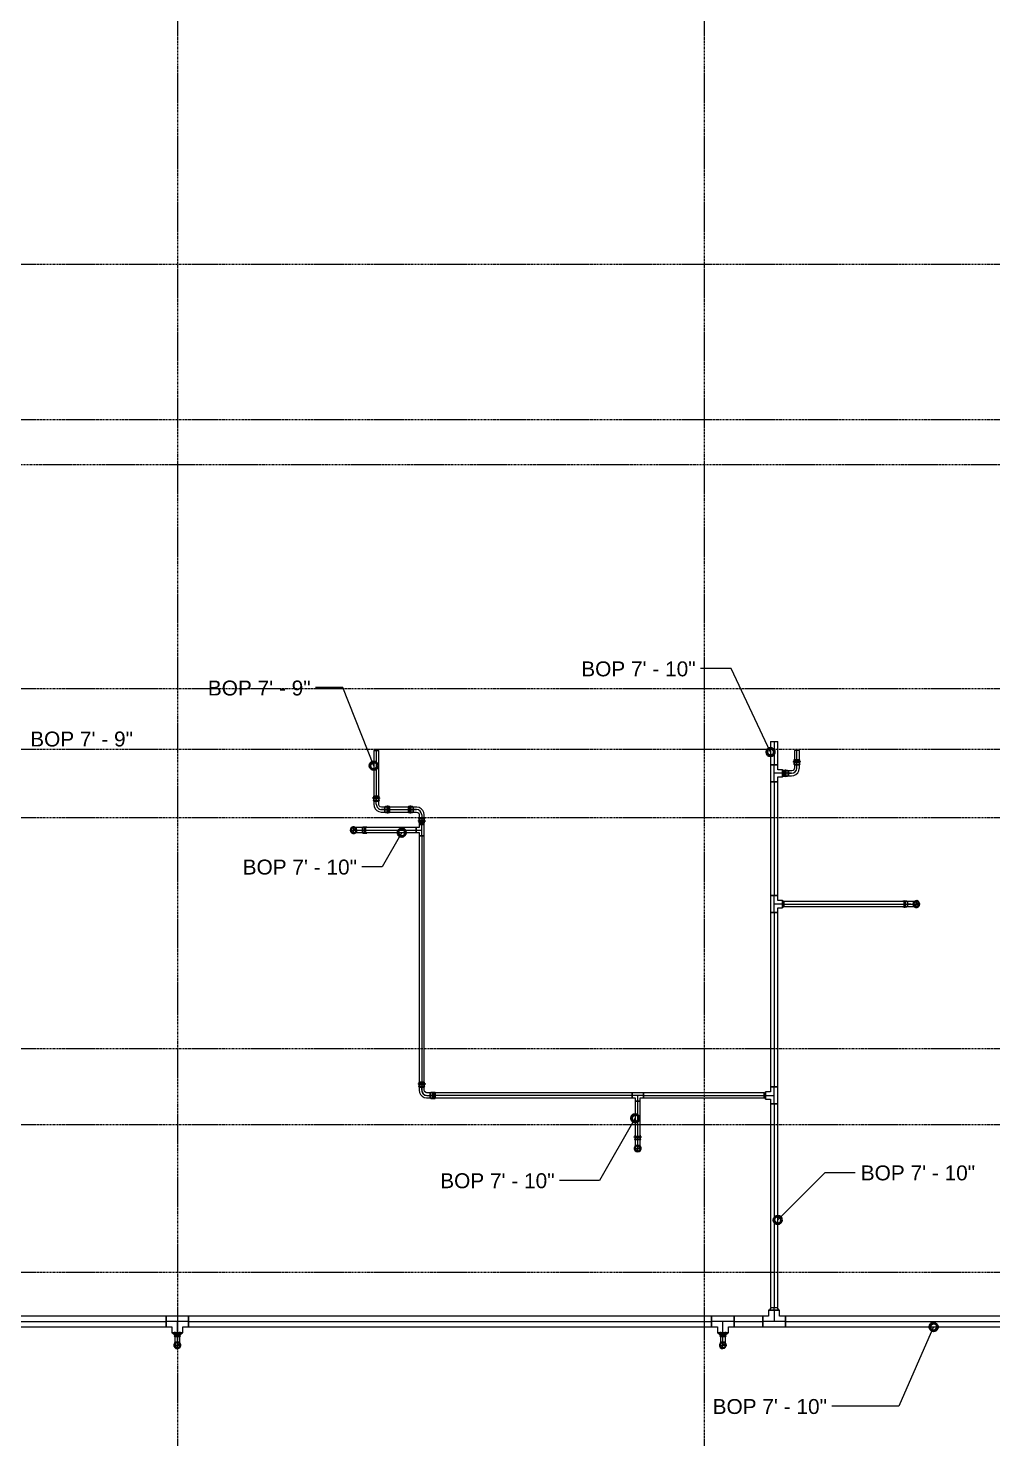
# Model space of a CAD drawing. Header units: inches. Extents: x -3648 to 241, y -496 to 1784.
# Drawn here: x -2619.4 to -2364.8, y 295 to 667.2 of the extents above; entities that cross this region are included whole.
import ezdxf

# ---------------------------------------------------------------- set-up
doc = ezdxf.new("R2010")
doc.units = ezdxf.units.IN
doc.header["$MEASUREMENT"] = 0
doc.linetypes.add('Grid Line', pattern=[0.875, 0.5, -0.125, 0.125, -0.125])
for name, color, linetype, lineweight in [('G-ANNO-DIMS', 251, 'Continuous', 9), ('P-PIPE', 1, 'Continuous', 9), ('P-PIPE-CNTR', 1, 'Continuous', 9), ('S-GRID', 8, 'Continuous', 9)]:
    doc.layers.add(name, color=color, linetype=linetype, lineweight=lineweight)
doc.styles.add('Arial', font='arial.ttf', dxfattribs={"height": 3.934132})

# ---------------------------------------------------------------- blocks, each defined once
blk = doc.blocks.new('Victaulic-VicPress316-Elbow 90-45deg Style P568_P571 - Standard-V1-THIRD LEVEL')
at = {"layer": 'P-PIPE'}
for p, q in [((-3.18, 0.77), (-3.52, 0.77)), ((-3.52, 0.77), (-3.52, -0.77)), ((-3.52, -0.77), (-3.52, 0.77)), ((-2.22, 0.66), (-3.52, 0.66)), ((-3.52, -0.66), (-3.52, 0.66)), ((-3.52, 0.66), (-3.52, -0.66)), ((-3.18, -0.77), (-3.18, 0.77)), ((-3.18, 0.77), (-3.18, -0.77)), ((-2.44, 0.77), (-2.89, 0.77)), ((-2.89, -0.77), (-2.89, 0.77)), ((-2.89, 0.77), (-2.89, -0.77)), ((-1.39, 0.66), (-2.33, 0.66)), ((-2.33, 0), (-2.33, 0.66)), ((-2.33, 0.66), (-2.33, 0)), ((-2.22, -0.66), (-2.22, 0.66)), ((-2.22, 0.66), (-2.22, -0.66)), ((-0.77, 3.52), (-0.77, 3.18)), ((0.77, 3.52), (-0.77, 3.52)), ((-0.77, 3.52), (0.77, 3.52)), ((-0.77, 3.18), (0.77, 3.18)), ((0.77, 3.18), (-0.77, 3.18)), ((-0.77, 2.89), (-0.77, 2.44)), ((-0.77, 2.89), (0.77, 2.89)), ((0.77, 2.89), (-0.77, 2.89)), ((-0.66, 3.52), (-0.66, 2.22)), ((-0.66, 3.52), (0.66, 3.52)), ((0.66, 3.52), (-0.66, 3.52)), ((-0.66, 2.33), (-0.66, 1.39)), ((0, 2.33), (-0.66, 2.33)), ((-0.66, 2.33), (0, 2.33)), ((-0.66, 2.22), (0.66, 2.22)), ((0.66, 2.22), (-0.66, 2.22)), ((0, 2.33), (0.66, 2.33)), ((0.66, 2.33), (0, 2.33)), ((0, 1.39), (0, 2.33)), ((0.66, 2.22), (0.66, 3.52)), ((0.66, 1.39), (0.66, 2.33)), ((0.77, 3.18), (0.77, 3.52)), ((0.77, 2.44), (0.77, 2.89)), ((-3.52, -0.66), (-2.22, -0.66)), ((-3.52, -0.77), (-3.18, -0.77)), ((-2.89, -0.77), (-2.44, -0.77)), ((-2.33, 0), (-2.33, -0.66)), ((-2.33, -0.66), (-2.33, 0)), ((-1.39, 0), (-2.33, 0)), ((-2.33, -0.66), (-1.39, -0.66))]:
    blk.add_line(p, q, dxfattribs=at)
at = {"layer": 'P-PIPE', "flags": 128}
for points in [[(-3.18, 0.77), (-3.11, 0.89), (-2.98, 0.9), (-2.89, 0.79), (-2.89, 0.77)], [(-3.18, 0.77), (-3.18, 0.67), (-3.18, 0.42), (-3.18, 0.07), (-3.18, -0.3), (-3.18, -0.6), (-3.18, -0.75), (-3.18, -0.77)], [(-3.18, -0.77), (-3.18, -0.67), (-3.18, -0.42), (-3.18, -0.07), (-3.18, 0.3), (-3.18, 0.6), (-3.18, 0.75), (-3.18, 0.77)], [(-2.89, -0.77), (-2.89, -0.67), (-2.89, -0.42), (-2.89, -0.07), (-2.89, 0.3), (-2.89, 0.6), (-2.89, 0.75), (-2.89, 0.77)], [(-2.89, 0.77), (-2.89, 0.67), (-2.89, 0.42), (-2.89, 0.07), (-2.89, -0.3), (-2.89, -0.6), (-2.89, -0.75), (-2.89, -0.77)], [(-2.44, 0.77), (-2.24, 0.68), (-2.22, 0.66)], [(-0.66, 1.39), (-0.75, 1.04), (-1, 0.77), (-1.35, 0.66), (-1.39, 0.66)], [(-1.39, -0.66), (-0.78, -0.56), (-0.23, -0.29), (0.22, 0.13), (0.53, 0.67), (0.65, 1.27), (0.66, 1.39)], [(-0.77, 2.89), (-0.89, 2.96), (-0.9, 3.1), (-0.79, 3.18), (-0.77, 3.18)], [(0.77, 3.18), (0.67, 3.18), (0.42, 3.18), (0.07, 3.18), (-0.3, 3.18), (-0.6, 3.18), (-0.75, 3.18), (-0.77, 3.18)], [(-0.77, 3.18), (-0.67, 3.18), (-0.42, 3.18), (-0.07, 3.18), (0.3, 3.18), (0.6, 3.18), (0.75, 3.18), (0.77, 3.18)], [(-0.77, 2.89), (-0.67, 2.89), (-0.42, 2.89), (-0.07, 2.89), (0.3, 2.89), (0.6, 2.89), (0.75, 2.89), (0.77, 2.89)], [(0.77, 2.89), (0.67, 2.89), (0.42, 2.89), (0.07, 2.89), (-0.3, 2.89), (-0.6, 2.89), (-0.75, 2.89), (-0.77, 2.89)], [(-0.66, 2.22), (-0.77, 2.41), (-0.77, 2.44)], [(0.77, 2.44), (0.68, 2.24), (0.66, 2.22)], [(0.77, 3.18), (0.89, 3.11), (0.9, 2.98), (0.79, 2.89), (0.77, 2.89)], [(-2.89, -0.77), (-2.96, -0.89), (-3.1, -0.9), (-3.18, -0.79), (-3.18, -0.77)], [(-2.22, -0.66), (-2.41, -0.77), (-2.44, -0.77)]]:
    blk.add_lwpolyline(points, dxfattribs=at)
at = {"layer": 'P-PIPE'}
blk.add_arc((-1.39, 1.39), 1.39, 270, 0, dxfattribs=at)
blk = doc.blocks.new('Victaulic-VicPress316-Elbow 90-45deg Style P568_P571 - Standard-523083-THIRD LEVEL')
at = {"layer": 'P-PIPE'}
for p, q in [((-3178.39, 1232.42), (-3178.39, 1231.96)), ((-3178.28, 1233.46), (-3178.28, 1232.52)), ((-3178.28, 1232.63), (-3178.28, 1231.33)), ((-3178.28, 1232.52), (-3177.63, 1232.52)), ((-3177.63, 1232.52), (-3178.28, 1232.52)), ((-3177.63, 1234.85), (-3177.63, 1234.85)), ((-3177.63, 1233.46), (-3177.63, 1234.85)), ((-3177.63, 1233.46), (-3177.63, 1232.52)), ((-3177.63, 1232.63), (-3177.63, 1232.63)), ((-3177.63, 1232.63), (-3177.63, 1232.63)), ((-3177.63, 1232.52), (-3176.97, 1232.52)), ((-3176.97, 1232.52), (-3177.63, 1232.52)), ((-3177.63, 1231.96), (-3177.63, 1231.96)), ((-3177.63, 1231.96), (-3177.63, 1231.96)), ((-3176.97, 1232.52), (-3176.97, 1233.46)), ((-3176.97, 1231.33), (-3176.97, 1232.63)), ((-3176.86, 1231.96), (-3176.86, 1232.42)), ((-3178.39, 1231.67), (-3178.39, 1231.33)), ((-3177.63, 1231.67), (-3177.63, 1231.67)), ((-3177.63, 1231.67), (-3177.63, 1231.67)), ((-3177.63, 1231.33), (-3177.63, 1231.33)), ((-3177.63, 1231.33), (-3177.63, 1231.33)), ((-3177.63, 1231.33), (-3177.63, 1231.33)), ((-3177.63, 1231.33), (-3177.63, 1231.33)), ((-3176.86, 1231.33), (-3176.86, 1231.67))]:
    blk.add_line(p, q, dxfattribs=at)
at = {"layer": 'P-PIPE', "flags": 128}
for points in [[(-3177.63, 1235.77), (-3178.02, 1235.67), (-3178.34, 1235.42), (-3178.52, 1235.05), (-3178.51, 1234.64), (-3178.32, 1234.27), (-3178, 1234.02), (-3177.63, 1233.94)], [(-3177.63, 1235.62), (-3177.99, 1235.53), (-3178.27, 1235.28), (-3178.39, 1234.92), (-3178.33, 1234.55), (-3178.1, 1234.25), (-3177.76, 1234.1), (-3177.63, 1234.09)], [(-3177.63, 1233.94), (-3177.23, 1234.04), (-3176.91, 1234.29), (-3176.73, 1234.66), (-3176.74, 1235.07), (-3176.93, 1235.44), (-3177.25, 1235.69), (-3177.63, 1235.77)], [(-3177.63, 1234.09), (-3177.26, 1234.18), (-3176.98, 1234.43), (-3176.86, 1234.79), (-3176.92, 1235.16), (-3177.15, 1235.46), (-3177.49, 1235.61), (-3177.63, 1235.62)], [(-3178.39, 1231.67), (-3178.51, 1231.74), (-3178.52, 1231.88), (-3178.41, 1231.96), (-3178.39, 1231.96)], [(-3178.39, 1232.42), (-3178.3, 1232.62), (-3178.28, 1232.63)], [(-3178.39, 1231.96), (-3178.3, 1231.96), (-3178.05, 1231.96), (-3177.69, 1231.96), (-3177.63, 1231.96)], [(-3177.63, 1231.96), (-3177.99, 1231.96), (-3178.27, 1231.96), (-3178.39, 1231.96), (-3178.39, 1231.96)], [(-3178.28, 1234.85), (-3178.28, 1234.76), (-3178.28, 1234.5), (-3178.28, 1234.09), (-3178.28, 1233.61), (-3178.28, 1233.46)], [(-3176.86, 1231.96), (-3176.95, 1231.96), (-3177.2, 1231.96), (-3177.56, 1231.96), (-3177.63, 1231.96)], [(-3177.63, 1231.96), (-3177.26, 1231.96), (-3176.98, 1231.96), (-3176.86, 1231.96), (-3176.86, 1231.96)], [(-3176.97, 1233.46), (-3176.97, 1233.96), (-3176.97, 1234.39), (-3176.97, 1234.7), (-3176.97, 1234.85), (-3176.97, 1234.85)], [(-3176.97, 1232.63), (-3176.86, 1232.44), (-3176.86, 1232.42)], [(-3176.86, 1231.96), (-3176.74, 1231.9), (-3176.73, 1231.76), (-3176.84, 1231.67), (-3176.86, 1231.67)], [(-3178.39, 1231.67), (-3178.3, 1231.67), (-3178.05, 1231.67), (-3177.69, 1231.67), (-3177.63, 1231.67)], [(-3177.63, 1231.67), (-3177.99, 1231.67), (-3178.27, 1231.67), (-3178.39, 1231.67), (-3178.39, 1231.67)], [(-3176.86, 1231.67), (-3176.95, 1231.67), (-3177.2, 1231.67), (-3177.56, 1231.67), (-3177.63, 1231.67)], [(-3177.63, 1231.67), (-3177.26, 1231.67), (-3176.98, 1231.67), (-3176.86, 1231.67), (-3176.86, 1231.67)]]:
    blk.add_lwpolyline(points, dxfattribs=at)
at = {"layer": 'P-PIPE'}
for radius, start, end in [(0.766, 90, 270), (0.766, 90, 270), (0.766, 90, 270), (0.767, 270, 90), (0.767, 270, 90), (0.767, 270, 90), (0.658, 90, 270), (0.657, 90, 270), (0.658, 90, 180), (0.658, 180, 270), (0.658, 270, 90), (0.658, 270, 90), (0.658, 0, 90), (0.658, 270, 0)]:
    blk.add_arc((-3177.63, 1234.85), radius, start, end, dxfattribs=at)
blk = doc.blocks.new('Victaulic-VicPress316-Elbow 90-45deg Style P568_P571 - Standard-V2-THIRD LEVEL')
at = {"layer": 'P-PIPE'}
for p, q in [((-3203.81, 730.05), (-3203.81, 729.6)), ((-3203.7, 731.1), (-3203.7, 730.16)), ((-3203.7, 730.27), (-3203.7, 728.97)), ((-3203.05, 730.16), (-3203.7, 730.16)), ((-3203.7, 730.16), (-3203.05, 730.16)), ((-3203.05, 732.49), (-3203.05, 732.49)), ((-3203.05, 732.49), (-3203.05, 731.1)), ((-3203.05, 731.1), (-3203.05, 730.16)), ((-3203.05, 730.27), (-3203.05, 730.27)), ((-3203.05, 730.27), (-3203.05, 730.27)), ((-3202.39, 730.16), (-3203.05, 730.16)), ((-3203.05, 730.16), (-3202.39, 730.16)), ((-3203.05, 729.6), (-3203.05, 729.6)), ((-3203.05, 729.6), (-3203.05, 729.6)), ((-3202.39, 730.16), (-3202.39, 731.1)), ((-3202.39, 728.97), (-3202.39, 730.27)), ((-3202.28, 729.6), (-3202.28, 730.05)), ((-3203.81, 729.31), (-3203.81, 728.97)), ((-3203.05, 729.31), (-3203.05, 729.31)), ((-3203.05, 729.31), (-3203.05, 729.31)), ((-3203.05, 728.97), (-3203.05, 728.97)), ((-3203.05, 728.97), (-3203.05, 728.97)), ((-3203.05, 728.97), (-3203.05, 728.97)), ((-3203.05, 728.97), (-3203.05, 728.97)), ((-3202.28, 728.97), (-3202.28, 729.31))]:
    blk.add_line(p, q, dxfattribs=at)
at = {"layer": 'P-PIPE', "flags": 128}
for points in [[(-3203.05, 733.4), (-3203.45, 733.31), (-3203.76, 733.05), (-3203.94, 732.68), (-3203.93, 732.27), (-3203.75, 731.91), (-3203.42, 731.66), (-3203.05, 731.58)], [(-3203.05, 733.26), (-3203.41, 733.16), (-3203.69, 732.91), (-3203.81, 732.56), (-3203.75, 732.19), (-3203.52, 731.89), (-3203.18, 731.74), (-3203.05, 731.72)], [(-3203.05, 731.58), (-3202.65, 731.67), (-3202.33, 731.93), (-3202.15, 732.3), (-3202.16, 732.71), (-3202.35, 733.07), (-3202.67, 733.32), (-3203.05, 733.4)], [(-3203.05, 731.72), (-3202.68, 731.82), (-3202.41, 732.07), (-3202.28, 732.42), (-3202.34, 732.79), (-3202.57, 733.09), (-3202.91, 733.24), (-3203.05, 733.26)], [(-3203.81, 729.31), (-3203.93, 729.38), (-3203.94, 729.51), (-3203.83, 729.6), (-3203.81, 729.6)], [(-3203.81, 730.05), (-3203.72, 730.25), (-3203.7, 730.27)], [(-3203.81, 729.6), (-3203.72, 729.6), (-3203.47, 729.6), (-3203.11, 729.6), (-3203.05, 729.6)], [(-3203.05, 729.6), (-3203.41, 729.6), (-3203.69, 729.6), (-3203.81, 729.6), (-3203.81, 729.6)], [(-3203.7, 732.49), (-3203.7, 732.4), (-3203.7, 732.13), (-3203.7, 731.73), (-3203.7, 731.24), (-3203.7, 731.1)], [(-3202.28, 729.6), (-3202.37, 729.6), (-3202.62, 729.6), (-3202.98, 729.6), (-3203.05, 729.6)], [(-3203.05, 729.6), (-3202.68, 729.6), (-3202.41, 729.6), (-3202.28, 729.6), (-3202.28, 729.6)], [(-3202.39, 731.1), (-3202.39, 731.6), (-3202.39, 732.03), (-3202.39, 732.34), (-3202.39, 732.48), (-3202.39, 732.49)], [(-3202.39, 730.27), (-3202.28, 730.08), (-3202.28, 730.05)], [(-3202.28, 729.6), (-3202.16, 729.53), (-3202.15, 729.39), (-3202.26, 729.31), (-3202.28, 729.31)], [(-3203.81, 729.31), (-3203.72, 729.31), (-3203.47, 729.31), (-3203.11, 729.31), (-3203.05, 729.31)], [(-3203.05, 729.31), (-3203.41, 729.31), (-3203.69, 729.31), (-3203.81, 729.31), (-3203.81, 729.31)], [(-3202.28, 729.31), (-3202.37, 729.31), (-3202.62, 729.31), (-3202.98, 729.31), (-3203.05, 729.31)], [(-3203.05, 729.31), (-3202.68, 729.31), (-3202.41, 729.31), (-3202.28, 729.31), (-3202.28, 729.31)]]:
    blk.add_lwpolyline(points, dxfattribs=at)
at = {"layer": 'P-PIPE'}
for radius, start, end in [(0.767, 90, 270), (0.767, 90, 270), (0.767, 90, 270), (0.766, 270, 90), (0.766, 270, 90), (0.766, 270, 90), (0.658, 90, 270), (0.658, 90, 270), (0.658, 90, 180), (0.658, 180, 270), (0.658, 270, 90), (0.657, 270, 90), (0.658, 0, 90), (0.658, 270, 0)]:
    blk.add_arc((-3203.05, 732.49), radius, start, end, dxfattribs=at)
blk = doc.blocks.new('Victaulic-VicPress316-Elbow 90-45deg Style P568_P571 - Standard-1244383-THIRD LEVEL')
at = {"layer": 'P-PIPE'}
for p, q in [((-2533.5, 455.64), (-2533.5, 455.64)), ((-2533.5, 455.64), (-2532.11, 455.64)), ((-2531.17, 456.29), (-2532.11, 456.29)), ((-2532.11, 455.64), (-2531.17, 455.64)), ((-2532.11, 454.98), (-2531.17, 454.98)), ((-2529.98, 456.29), (-2531.28, 456.29)), ((-2531.28, 455.64), (-2531.28, 455.64)), ((-2531.28, 455.64), (-2531.28, 455.64)), ((-2531.28, 454.98), (-2529.98, 454.98)), ((-2531.17, 455.64), (-2531.17, 456.29)), ((-2531.17, 456.29), (-2531.17, 455.64)), ((-2531.17, 454.98), (-2531.17, 455.64)), ((-2531.17, 455.64), (-2531.17, 454.98)), ((-2530.61, 456.4), (-2531.06, 456.4)), ((-2531.06, 454.87), (-2530.61, 454.87)), ((-2530.61, 455.64), (-2530.61, 455.64)), ((-2530.61, 455.64), (-2530.61, 455.64)), ((-2529.98, 456.4), (-2530.32, 456.4)), ((-2530.32, 455.64), (-2530.32, 455.64)), ((-2530.32, 455.64), (-2530.32, 455.64)), ((-2530.32, 454.87), (-2529.98, 454.87)), ((-2529.98, 455.64), (-2529.98, 455.64)), ((-2529.98, 455.64), (-2529.98, 455.64)), ((-2529.98, 455.64), (-2529.98, 455.64)), ((-2529.98, 455.64), (-2529.98, 455.64))]:
    blk.add_line(p, q, dxfattribs=at)
at = {"layer": 'P-PIPE', "flags": 128}
for points in [[(-2532.59, 455.64), (-2532.68, 456.03), (-2532.94, 456.35), (-2533.31, 456.53), (-2533.72, 456.52), (-2534.08, 456.33), (-2534.33, 456.01), (-2534.41, 455.64)], [(-2534.41, 455.64), (-2534.32, 455.24), (-2534.06, 454.92), (-2533.69, 454.74), (-2533.28, 454.75), (-2532.92, 454.94), (-2532.67, 455.26), (-2532.59, 455.64)], [(-2532.73, 455.64), (-2532.83, 456), (-2533.08, 456.28), (-2533.43, 456.4), (-2533.8, 456.34), (-2534.1, 456.11), (-2534.25, 455.77), (-2534.27, 455.64)], [(-2534.27, 455.64), (-2534.17, 455.27), (-2533.92, 454.99), (-2533.57, 454.87), (-2533.2, 454.93), (-2532.9, 455.16), (-2532.75, 455.5), (-2532.73, 455.64)], [(-2532.11, 456.29), (-2532.61, 456.29), (-2533.04, 456.29), (-2533.35, 456.29), (-2533.49, 456.29), (-2533.5, 456.29)], [(-2533.5, 454.98), (-2533.41, 454.98), (-2533.14, 454.98), (-2532.74, 454.98), (-2532.25, 454.98), (-2532.11, 454.98)], [(-2531.28, 456.29), (-2531.09, 456.4), (-2531.06, 456.4)], [(-2531.06, 454.87), (-2531.26, 454.96), (-2531.28, 454.98)], [(-2530.61, 456.4), (-2530.54, 456.52), (-2530.4, 456.53), (-2530.32, 456.42), (-2530.32, 456.4)], [(-2530.61, 456.4), (-2530.61, 456.31), (-2530.61, 456.06), (-2530.61, 455.7), (-2530.61, 455.64)], [(-2530.61, 455.64), (-2530.61, 456), (-2530.61, 456.28), (-2530.61, 456.4), (-2530.61, 456.4)], [(-2530.61, 454.87), (-2530.61, 454.96), (-2530.61, 455.21), (-2530.61, 455.57), (-2530.61, 455.64)], [(-2530.61, 455.64), (-2530.61, 455.27), (-2530.61, 454.99), (-2530.61, 454.87), (-2530.61, 454.87)], [(-2530.32, 454.87), (-2530.39, 454.75), (-2530.52, 454.74), (-2530.61, 454.85), (-2530.61, 454.87)], [(-2530.32, 456.4), (-2530.32, 456.31), (-2530.32, 456.06), (-2530.32, 455.7), (-2530.32, 455.64)], [(-2530.32, 455.64), (-2530.32, 456), (-2530.32, 456.28), (-2530.32, 456.4), (-2530.32, 456.4)], [(-2530.32, 454.87), (-2530.32, 454.96), (-2530.32, 455.21), (-2530.32, 455.57), (-2530.32, 455.64)], [(-2530.32, 455.64), (-2530.32, 455.27), (-2530.32, 454.99), (-2530.32, 454.87), (-2530.32, 454.87)]]:
    blk.add_lwpolyline(points, dxfattribs=at)
at = {"layer": 'P-PIPE'}
for radius, start, end in [(0.767, 0, 180), (0.767, 0, 180), (0.767, 0, 180), (0.767, 180, 0), (0.767, 180, 0), (0.767, 180, 0), (0.658, 0, 180), (0.658, 0, 180), (0.658, 90, 180), (0.658, 180, 0), (0.658, 180, 0), (0.658, 180, 270), (0.658, 0, 90), (0.658, 270, 0)]:
    blk.add_arc((-2533.5, 455.64), radius, start, end, dxfattribs=at)
blk = doc.blocks.new('Victaulic-VicPress316-Elbow 90-45deg Style P568_P571 - Standard-V5-THIRD LEVEL')
at = {"layer": 'P-PIPE'}
for p, q in [((-2528.27, 464.59), (-2528.27, 464.25)), ((-2528.27, 464.25), (-2528.26, 464.25)), ((-2528.26, 463.96), (-2528.27, 463.96)), ((-2528.27, 463.96), (-2528.27, 463.51)), ((-2526.74, 464.59), (-2528.26, 464.59)), ((-2528.26, 464.59), (-2526.74, 464.59)), ((-2528.26, 464.25), (-2526.74, 464.25)), ((-2526.74, 464.25), (-2528.26, 464.25)), ((-2528.26, 463.96), (-2526.74, 463.96)), ((-2526.74, 463.96), (-2528.26, 463.96)), ((-2528.16, 464.59), (-2528.16, 463.29)), ((-2528.16, 464.59), (-2526.84, 464.59)), ((-2526.84, 464.59), (-2528.16, 464.59)), ((-2528.16, 463.4), (-2528.16, 462.47)), ((-2527.45, 463.4), (-2528.16, 463.4)), ((-2528.16, 463.4), (-2527.55, 463.4)), ((-2528.16, 463.29), (-2526.84, 463.29)), ((-2526.84, 463.29), (-2528.16, 463.29)), ((-2527.55, 463.4), (-2526.84, 463.4)), ((-2527.5, 462.47), (-2527.5, 463.4)), ((-2526.84, 463.4), (-2527.45, 463.4)), ((-2526.84, 463.29), (-2526.84, 464.59)), ((-2526.84, 462.47), (-2526.84, 463.4)), ((-2526.73, 464.25), (-2526.74, 464.25)), ((-2526.74, 463.96), (-2526.73, 463.96)), ((-2526.73, 464.25), (-2526.73, 464.59)), ((-2526.73, 463.51), (-2526.73, 463.96)), ((-2525.18, 461.73), (-2526.11, 461.73)), ((-2523.99, 461.73), (-2525.29, 461.73)), ((-2524.62, 461.84), (-2525.07, 461.84)), ((-2523.99, 461.84), (-2524.33, 461.84)), ((-2526.11, 461.07), (-2525.18, 461.07)), ((-2526.11, 460.42), (-2525.18, 460.42)), ((-2525.29, 460.42), (-2523.99, 460.42)), ((-2525.07, 460.31), (-2524.62, 460.31)), ((-2524.33, 460.31), (-2523.99, 460.31))]:
    blk.add_line(p, q, dxfattribs=at)
at = {"layer": 'P-PIPE', "flags": 128}
for points in [[(-2528.27, 463.96), (-2528.39, 464.03), (-2528.4, 464.17), (-2528.29, 464.25), (-2528.27, 464.25)], [(-2526.74, 464.25), (-2526.86, 464.25), (-2527.13, 464.25), (-2527.5, 464.25), (-2527.86, 464.25), (-2528.14, 464.25), (-2528.26, 464.25), (-2528.27, 464.25)], [(-2528.27, 463.96), (-2528.17, 463.96), (-2527.92, 463.96), (-2527.57, 463.96), (-2527.2, 463.96), (-2526.9, 463.96), (-2526.75, 463.96), (-2526.74, 463.96)], [(-2528.16, 463.29), (-2528.27, 463.48), (-2528.27, 463.51)], [(-2528.26, 464.25), (-2528.14, 464.25), (-2527.87, 464.25), (-2527.5, 464.25), (-2527.14, 464.25), (-2526.86, 464.25), (-2526.74, 464.25), (-2526.73, 464.25)], [(-2526.73, 463.96), (-2526.83, 463.96), (-2527.08, 463.96), (-2527.43, 463.96), (-2527.8, 463.96), (-2528.1, 463.96), (-2528.25, 463.96), (-2528.26, 463.96)], [(-2528.16, 462.47), (-2528.06, 461.85), (-2527.79, 461.3), (-2527.37, 460.85), (-2526.83, 460.55), (-2526.23, 460.42), (-2526.11, 460.42)], [(-2526.73, 463.51), (-2526.82, 463.31), (-2526.84, 463.29)], [(-2526.11, 461.73), (-2526.46, 461.82), (-2526.73, 462.07), (-2526.84, 462.42), (-2526.84, 462.47)], [(-2526.73, 464.25), (-2526.61, 464.19), (-2526.6, 464.05), (-2526.71, 463.96), (-2526.73, 463.96)], [(-2525.07, 461.84), (-2525.25, 461.78), (-2525.29, 461.73)], [(-2524.47, 461.98), (-2524.59, 461.93), (-2524.63, 461.86), (-2524.65, 461.76), (-2524.67, 461.57), (-2524.68, 461.26), (-2524.68, 460.89), (-2524.67, 460.59), (-2524.65, 460.4), (-2524.64, 460.31), (-2524.62, 460.27), (-2524.6, 460.23), (-2524.47, 460.16)], [(-2524.47, 460.16), (-2524.36, 460.21), (-2524.32, 460.29), (-2524.3, 460.39), (-2524.28, 460.58), (-2524.27, 460.88), (-2524.27, 461.26), (-2524.28, 461.56), (-2524.3, 461.74), (-2524.31, 461.84), (-2524.32, 461.87), (-2524.35, 461.92), (-2524.47, 461.98)], [(-2525.07, 460.31), (-2525.25, 460.37), (-2525.29, 460.42)]]:
    blk.add_lwpolyline(points, dxfattribs=at)
at = {"layer": 'P-PIPE'}
for centre, major_axis, ratio, start_param, end_param in [((-2526.11, 462.47), (0, 1.39), 0.996546, 1.570796, 3.141593), ((-2525.29, 461.07), (0, 0.657), 0.083045, 0, 3.141593), ((-2525.29, 461.07), (0, 0.658), 0.083045, 3.141593, 6.283185), ((-2525.18, 461.07), (0, 0.658), 0.083045, 0, 1.570796), ((-2525.18, 461.07), (0, 0.658), 0.083045, 4.712389, 6.283185), ((-2524.62, 461.07), (0, 0.766), 0.083045, 0, 3.141593), ((-2524.62, 461.07), (0, 0.767), 0.083045, 3.141593, 6.283185), ((-2524.33, 461.07), (0, 0.766), 0.083045, 0, 3.141593), ((-2524.33, 461.07), (0, 0.767), 0.083045, 3.141593, 6.283185), ((-2523.99, 461.07), (0, 0.767), 0.083045, 0, 3.141593), ((-2523.99, 461.07), (0, 0.657), 0.083045, 0, 3.141593), ((-2523.99, 461.07), (0, 0.766), 0.083045, 3.141593, 6.283185), ((-2523.99, 461.07), (0, 0.658), 0.083045, 3.141593, 6.283185), ((-2525.18, 461.07), (0, 0.657), 0.083045, 1.570796, 3.141593), ((-2525.18, 461.07), (0, 0.657), 0.083045, 3.141593, 4.712389)]:
    blk.add_ellipse(centre, major_axis=major_axis, ratio=ratio, start_param=start_param, end_param=end_param, dxfattribs=at)
blk = doc.blocks.new('Victaulic-VicPress316-Elbow 90-45deg Style P568_P571 - Standard-V6-THIRD LEVEL')
at = {"layer": 'P-PIPE'}
for p, q in [((-2518.67, 461.84), (-2519.01, 461.84)), ((-2517.71, 461.73), (-2519.01, 461.73)), ((-2517.93, 461.84), (-2518.38, 461.84)), ((-2516.89, 461.73), (-2517.82, 461.73)), ((-2519.01, 460.42), (-2517.71, 460.42)), ((-2519.01, 460.31), (-2518.67, 460.31)), ((-2518.38, 460.31), (-2517.93, 460.31)), ((-2516.89, 461.07), (-2517.82, 461.07)), ((-2517.82, 460.42), (-2516.89, 460.42)), ((-2516.27, 458.63), (-2516.27, 458.18)), ((-2516.27, 458.18), (-2516.26, 458.18)), ((-2516.27, 457.89), (-2516.27, 457.55)), ((-2516.26, 457.89), (-2516.27, 457.89)), ((-2514.74, 458.18), (-2516.26, 458.18)), ((-2516.26, 458.18), (-2514.74, 458.18)), ((-2514.74, 457.89), (-2516.26, 457.89)), ((-2516.26, 457.89), (-2514.74, 457.89)), ((-2516.16, 459.68), (-2516.16, 458.74)), ((-2516.16, 458.85), (-2516.16, 457.55)), ((-2514.84, 458.85), (-2516.16, 458.85)), ((-2516.16, 458.85), (-2514.84, 458.85)), ((-2515.55, 458.74), (-2516.16, 458.74)), ((-2516.16, 458.74), (-2515.45, 458.74)), ((-2514.84, 458.74), (-2515.55, 458.74)), ((-2515.5, 459.68), (-2515.5, 458.74)), ((-2515.45, 458.74), (-2514.84, 458.74)), ((-2514.84, 458.74), (-2514.84, 459.68)), ((-2514.84, 457.55), (-2514.84, 458.85)), ((-2514.73, 458.18), (-2514.74, 458.18)), ((-2514.74, 457.89), (-2514.73, 457.89)), ((-2514.73, 458.18), (-2514.73, 458.63)), ((-2514.73, 457.55), (-2514.73, 457.89)), ((-2516.26, 457.55), (-2514.74, 457.55)), ((-2514.74, 457.55), (-2516.26, 457.55)), ((-2514.84, 457.55), (-2516.16, 457.55)), ((-2516.16, 457.55), (-2514.84, 457.55))]:
    blk.add_line(p, q, dxfattribs=at)
at = {"layer": 'P-PIPE', "flags": 128}
for points in [[(-2518.53, 461.98), (-2518.64, 461.93), (-2518.68, 461.86), (-2518.7, 461.76), (-2518.72, 461.57), (-2518.73, 461.26), (-2518.73, 460.89), (-2518.72, 460.59), (-2518.7, 460.4), (-2518.69, 460.31), (-2518.68, 460.27), (-2518.65, 460.23), (-2518.53, 460.16)], [(-2518.53, 460.16), (-2518.41, 460.21), (-2518.37, 460.29), (-2518.35, 460.39), (-2518.33, 460.58), (-2518.32, 460.88), (-2518.32, 461.26), (-2518.33, 461.56), (-2518.35, 461.74), (-2518.36, 461.84), (-2518.38, 461.87), (-2518.4, 461.92), (-2518.53, 461.98)], [(-2517.93, 461.84), (-2517.75, 461.78), (-2517.71, 461.73)], [(-2514.84, 459.68), (-2514.94, 460.29), (-2515.21, 460.85), (-2515.63, 461.29), (-2516.17, 461.6), (-2516.77, 461.73), (-2516.89, 461.73)], [(-2517.93, 460.31), (-2517.75, 460.37), (-2517.71, 460.42)], [(-2516.89, 460.42), (-2516.54, 460.32), (-2516.27, 460.07), (-2516.16, 459.72), (-2516.16, 459.68)], [(-2516.27, 457.89), (-2516.39, 457.96), (-2516.4, 458.1), (-2516.29, 458.18), (-2516.27, 458.18)], [(-2516.27, 458.63), (-2516.18, 458.83), (-2516.16, 458.85)], [(-2514.74, 458.18), (-2514.86, 458.18), (-2515.13, 458.18), (-2515.5, 458.18), (-2515.86, 458.18), (-2516.14, 458.18), (-2516.26, 458.18), (-2516.27, 458.18)], [(-2516.27, 457.89), (-2516.17, 457.89), (-2515.92, 457.89), (-2515.57, 457.89), (-2515.2, 457.89), (-2514.9, 457.89), (-2514.75, 457.89), (-2514.74, 457.89)], [(-2516.26, 458.18), (-2516.14, 458.18), (-2515.87, 458.18), (-2515.5, 458.18), (-2515.14, 458.18), (-2514.86, 458.18), (-2514.74, 458.18), (-2514.73, 458.18)], [(-2514.73, 457.89), (-2514.83, 457.89), (-2515.08, 457.89), (-2515.43, 457.89), (-2515.8, 457.89), (-2516.1, 457.89), (-2516.25, 457.89), (-2516.26, 457.89)], [(-2514.84, 458.85), (-2514.73, 458.66), (-2514.73, 458.63)], [(-2514.73, 458.18), (-2514.61, 458.12), (-2514.6, 457.98), (-2514.71, 457.89), (-2514.73, 457.89)]]:
    blk.add_lwpolyline(points, dxfattribs=at)
at = {"layer": 'P-PIPE'}
for centre, major_axis, ratio, start_param, end_param in [((-2519.01, 461.07), (0, 0.767), 0.083045, 0, 3.141593), ((-2519.01, 461.07), (0, 0.658), 0.083045, 0, 3.141593), ((-2519.01, 461.07), (0, 0.766), 0.083045, 3.141593, 6.283185), ((-2519.01, 461.07), (0, 0.657), 0.083045, 3.141593, 6.283185), ((-2518.67, 461.07), (0, 0.766), 0.083045, 0, 3.141593), ((-2518.67, 461.07), (0, 0.767), 0.083045, 3.141593, 6.283185), ((-2518.38, 461.07), (0, 0.766), 0.083045, 0, 3.141593), ((-2518.38, 461.07), (0, 0.767), 0.083045, 3.141593, 6.283185), ((-2517.82, 461.07), (0, 0.658), 0.083045, 0, 1.570796), ((-2517.82, 461.07), (0, 0.658), 0.083045, 4.712389, 6.283185), ((-2517.71, 461.07), (0, 0.658), 0.083045, 0, 3.141593), ((-2517.71, 461.07), (0, 0.657), 0.083045, 3.141593, 6.283185), ((-2517.82, 461.07), (0, 0.657), 0.083045, 1.570796, 3.141593), ((-2517.82, 461.07), (0, 0.657), 0.083045, 3.141593, 4.712389), ((-2516.89, 459.68), (0, 1.39), 0.996546, 4.712389, 6.283185)]:
    blk.add_ellipse(centre, major_axis=major_axis, ratio=ratio, start_param=start_param, end_param=end_param, dxfattribs=at)

msp = doc.modelspace()

# ---------------------------------------------------------------- linework, layer by layer
at = {"layer": 'G-ANNO-DIMS'}
for p, q in [((-2433.81, 498.28), (-2441.94, 498.28)), ((-2423.45, 476.22), (-2433.81, 498.28)), ((-2536.28, 493.23), (-2543.53, 493.23)), ((-2528.16, 472.63), (-2536.28, 493.23)), ((-2520.76, 454.98), (-2525.95, 445.99)), ((-2525.95, 445.99), (-2531.3, 445.99)), ((-2459.16, 379.61), (-2468.62, 363.23)), ((-2421.55, 352.79), (-2409.04, 365.3)), ((-2409.04, 365.3), (-2401.13, 365.3)), ((-2468.62, 363.23), (-2479.16, 363.23)), ((-2380.41, 324.56), (-2389.62, 303.66)), ((-2389.62, 303.66), (-2407.27, 303.66))]:
    msp.add_line(p, q, dxfattribs=at)
at = {"layer": 'G-ANNO-DIMS', "lineweight": 50}
for centre in [(-2423.45, 476.22), (-2528.16, 472.63), (-2520.76, 454.98), (-2459.16, 379.61), (-2421.55, 352.79), (-2380.41, 324.56)]:
    msp.add_circle(centre, 1, dxfattribs=at)
at = {"layer": 'P-PIPE'}
for p, q in [((-2528.16, 476.64), (-2528.16, 463.4)), ((-2528.16, 476.64), (-2526.84, 476.64)), ((-2526.84, 463.4), (-2526.84, 476.64)), ((-2423.45, 479), (-2423.45, 472.88)), ((-2423.45, 479), (-2421.55, 479)), ((-2421.55, 472.88), (-2421.55, 479)), ((-2417.16, 476.64), (-2417.16, 472.97)), ((-2415.84, 476.64), (-2417.16, 476.64)), ((-2415.84, 472.97), (-2415.84, 476.64)), ((-2423.45, 472.88), (-2423.45, 468.39)), ((-2421.55, 472.88), (-2423.45, 472.88)), ((-2423.45, 472.88), (-2421.55, 472.88)), ((-2423.45, 472.88), (-2421.55, 472.88)), ((-2421.55, 471.59), (-2421.55, 472.88)), ((-2415.84, 472.97), (-2417.16, 472.97)), ((-2420.26, 471.59), (-2421.55, 471.59)), ((-2421.55, 468.39), (-2421.55, 469.68)), ((-2421.55, 469.68), (-2420.26, 469.68)), ((-2420.26, 469.68), (-2420.26, 471.59)), ((-2420.26, 471.59), (-2420.26, 469.68)), ((-2419.85, 471.2), (-2420.26, 471.45)), ((-2420.26, 469.82), (-2419.85, 470.07)), ((-2418.83, 471.29), (-2419.85, 471.29)), ((-2419.85, 471.29), (-2419.85, 469.98)), ((-2419.85, 469.98), (-2418.83, 469.98)), ((-2418.83, 471.29), (-2418.83, 469.98)), ((-2421.55, 468.39), (-2423.45, 468.39)), ((-2423.45, 468.39), (-2421.55, 468.39)), ((-2423.45, 468.39), (-2423.45, 438.38)), ((-2423.45, 468.39), (-2421.55, 468.39)), ((-2421.55, 438.38), (-2421.55, 468.39)), ((-2528.16, 463.4), (-2526.84, 463.4)), ((-2517.82, 461.73), (-2525.18, 461.73)), ((-2525.18, 460.42), (-2517.82, 460.42)), ((-2516.16, 458.74), (-2516.16, 457.13)), ((-2516.16, 458.74), (-2514.84, 458.74)), ((-2514.84, 457.13), (-2514.84, 458.74)), ((-2517, 456.29), (-2531.17, 456.29)), ((-2531.17, 454.98), (-2531.17, 456.29)), ((-2531.17, 454.98), (-2517, 454.98)), ((-2517, 454.98), (-2517, 456.29)), ((-2516.16, 456.29), (-2517, 456.29)), ((-2517, 454.98), (-2517, 456.29)), ((-2517, 456.29), (-2517, 454.98)), ((-2517, 454.98), (-2516.16, 454.98)), ((-2516.16, 457.13), (-2516.16, 456.29)), ((-2516.16, 457.13), (-2514.84, 457.13)), ((-2514.84, 457.13), (-2516.16, 457.13)), ((-2516.16, 457.13), (-2514.84, 457.13)), ((-2516.16, 454.98), (-2516.16, 454.14)), ((-2516.16, 454.14), (-2516.16, 387.97)), ((-2516.16, 454.14), (-2514.84, 454.14)), ((-2516.16, 454.14), (-2514.84, 454.14)), ((-2514.84, 454.14), (-2516.16, 454.14)), ((-2514.84, 454.14), (-2514.84, 457.13)), ((-2514.84, 387.97), (-2514.84, 454.14)), ((-2423.45, 438.38), (-2423.45, 433.89)), ((-2421.55, 438.38), (-2423.45, 438.38)), ((-2423.45, 438.38), (-2421.55, 438.38)), ((-2423.45, 438.38), (-2421.55, 438.38)), ((-2421.55, 437.09), (-2421.55, 438.38)), ((-2420.26, 437.09), (-2421.55, 437.09)), ((-2420.26, 435.18), (-2420.26, 437.09)), ((-2420.26, 437.09), (-2420.26, 435.18)), ((-2419.85, 436.7), (-2420.26, 436.95)), ((-2420.26, 435.32), (-2419.85, 435.57)), ((-2387.33, 436.79), (-2419.85, 436.79)), ((-2419.85, 435.48), (-2419.85, 436.79)), ((-2419.85, 435.48), (-2387.33, 435.48)), ((-2387.33, 435.48), (-2387.33, 436.79)), ((-2421.55, 433.89), (-2423.45, 433.89)), ((-2423.45, 433.89), (-2421.55, 433.89)), ((-2423.45, 433.89), (-2423.45, 387.88)), ((-2423.45, 433.89), (-2421.55, 433.89)), ((-2421.55, 433.89), (-2421.55, 435.18)), ((-2421.55, 435.18), (-2420.26, 435.18)), ((-2421.55, 387.88), (-2421.55, 433.89)), ((-2516.16, 387.97), (-2514.84, 387.97)), ((-2423.45, 387.88), (-2423.45, 386.59)), ((-2423.45, 387.88), (-2421.55, 387.88)), ((-2421.55, 387.88), (-2423.45, 387.88)), ((-2423.45, 387.88), (-2421.55, 387.88)), ((-2421.55, 383.39), (-2421.55, 387.88)), ((-2460, 386.29), (-2513.17, 386.29)), ((-2513.17, 386.29), (-2513.17, 384.98)), ((-2513.17, 384.98), (-2460, 384.98)), ((-2457, 386.29), (-2460, 386.29)), ((-2460, 384.98), (-2460, 386.29)), ((-2460, 386.29), (-2460, 384.98)), ((-2460, 386.29), (-2460, 384.98)), ((-2460, 384.98), (-2459.16, 384.98)), ((-2459.16, 384.98), (-2459.16, 384.14)), ((-2459.16, 384.14), (-2459.16, 373.97)), ((-2457.84, 384.14), (-2459.16, 384.14)), ((-2457.84, 384.14), (-2459.16, 384.14)), ((-2459.16, 384.14), (-2457.84, 384.14)), ((-2457.84, 384.98), (-2457, 384.98)), ((-2457.84, 384.14), (-2457.84, 384.98)), ((-2457.84, 373.97), (-2457.84, 384.14)), ((-2425.15, 386.29), (-2457, 386.29)), ((-2457, 384.98), (-2457, 386.29)), ((-2457, 384.98), (-2457, 386.29)), ((-2457, 386.29), (-2457, 384.98)), ((-2457, 384.98), (-2425.15, 384.98)), ((-2424.74, 386.45), (-2425.15, 386.2)), ((-2425.15, 384.98), (-2425.15, 386.29)), ((-2425.15, 385.07), (-2424.74, 384.82)), ((-2423.45, 386.59), (-2424.74, 386.59)), ((-2424.74, 384.68), (-2424.74, 386.59)), ((-2424.74, 386.59), (-2424.74, 384.68)), ((-2424.74, 384.68), (-2423.45, 384.68)), ((-2423.45, 384.68), (-2423.45, 383.39)), ((-2423.45, 383.39), (-2423.45, 329.65)), ((-2423.45, 383.39), (-2421.55, 383.39)), ((-2423.45, 383.39), (-2421.55, 383.39)), ((-2421.55, 383.39), (-2423.45, 383.39)), ((-2421.55, 329.65), (-2421.55, 383.39)), ((-2457.84, 373.97), (-2459.16, 373.97)), ((-2423.94, 328.99), (-2423.94, 327.44)), ((-2421.06, 328.99), (-2423.94, 328.99)), ((-2423.94, 328.99), (-2421.06, 328.99)), ((-2423.31, 329.65), (-2423.81, 328.99)), ((-2423.45, 329.65), (-2421.55, 329.65)), ((-2421.19, 328.99), (-2421.69, 329.65)), ((-2421.06, 327.44), (-2421.06, 328.99)), ((-2582.99, 327.44), (-2721.01, 327.44)), ((-2721.01, 324.56), (-2582.99, 324.56)), ((-2577.01, 327.44), (-2582.99, 327.44)), ((-2582.99, 324.56), (-2582.99, 327.44)), ((-2582.99, 327.44), (-2582.99, 324.56)), ((-2582.99, 324.56), (-2582.99, 327.44)), ((-2582.99, 324.56), (-2581.44, 324.56)), ((-2581.44, 324.56), (-2581.44, 323.01)), ((-2578.56, 324.56), (-2577.01, 324.56)), ((-2578.56, 323.01), (-2578.56, 324.56)), ((-2438.99, 327.44), (-2577.01, 327.44)), ((-2577.01, 324.56), (-2577.01, 327.44)), ((-2577.01, 324.56), (-2577.01, 327.44)), ((-2577.01, 327.44), (-2577.01, 324.56)), ((-2577.01, 324.56), (-2438.99, 324.56)), ((-2433.01, 327.44), (-2438.99, 327.44)), ((-2438.99, 324.56), (-2438.99, 327.44)), ((-2438.99, 327.44), (-2438.99, 324.56)), ((-2438.99, 324.56), (-2438.99, 327.44)), ((-2438.99, 324.56), (-2437.44, 324.56)), ((-2437.44, 324.56), (-2437.44, 323.01)), ((-2434.56, 324.56), (-2433.01, 324.56)), ((-2434.56, 323.01), (-2434.56, 324.56)), ((-2425.49, 327.44), (-2433.01, 327.44)), ((-2433.01, 324.56), (-2433.01, 327.44)), ((-2433.01, 324.56), (-2433.01, 327.44)), ((-2433.01, 327.44), (-2433.01, 324.56)), ((-2433.01, 324.56), (-2425.49, 324.56)), ((-2423.94, 327.44), (-2425.49, 327.44)), ((-2425.49, 327.44), (-2425.49, 324.56)), ((-2425.49, 324.56), (-2425.49, 327.44)), ((-2425.49, 324.56), (-2425.49, 327.44)), ((-2425.49, 324.56), (-2419.51, 324.56)), ((-2419.51, 327.44), (-2421.06, 327.44)), ((-2279.24, 327.44), (-2419.51, 327.44)), ((-2419.51, 324.56), (-2419.51, 327.44)), ((-2419.51, 327.44), (-2419.51, 324.56)), ((-2419.51, 324.56), (-2419.51, 327.44)), ((-2419.51, 324.56), (-2279.24, 324.56)), ((-2578.56, 323.01), (-2581.44, 323.01)), ((-2581.44, 323.01), (-2578.56, 323.01)), ((-2581.31, 323.01), (-2580.56, 322.35)), ((-2580.66, 322.35), (-2580.66, 322.07)), ((-2579.34, 322.35), (-2580.66, 322.35)), ((-2579.34, 322.07), (-2580.66, 322.07)), ((-2579.44, 322.35), (-2578.69, 323.01)), ((-2579.34, 322.07), (-2579.34, 322.35)), ((-2434.56, 323.01), (-2437.44, 323.01)), ((-2437.44, 323.01), (-2434.56, 323.01)), ((-2437.31, 323.01), (-2436.56, 322.35)), ((-2436.66, 322.35), (-2436.66, 322.07)), ((-2435.34, 322.35), (-2436.66, 322.35)), ((-2435.34, 322.07), (-2436.66, 322.07)), ((-2435.44, 322.35), (-2434.69, 323.01)), ((-2435.34, 322.07), (-2435.34, 322.35))]:
    msp.add_line(p, q, dxfattribs=at)
for centre, radius, start, end in [((-2533.5, 455.64), 0.657, 0, 180), ((-2533.5, 455.64), 0.658, 180, 0), ((-2533.5, 455.31), 0.329, 90, 270), ((-2533.5, 455.96), 0.329, 270, 90), ((-2385, 436.14), 0.657, 0, 180), ((-2385, 436.14), 0.658, 180, 0), ((-2385, 435.81), 0.329, 90, 270), ((-2385, 436.46), 0.329, 270, 90), ((-2458.5, 371.64), 0.657, 0, 180), ((-2458.5, 371.96), 0.329, 270, 90), ((-2458.5, 371.64), 0.658, 180, 0), ((-2458.5, 371.31), 0.329, 90, 270), ((-2580, 319.74), 0.657, 0, 180), ((-2580, 320.07), 0.329, 270, 90), ((-2436, 319.74), 0.657, 0, 180), ((-2436, 320.07), 0.329, 270, 90), ((-2580, 319.74), 0.658, 180, 0), ((-2580, 319.41), 0.329, 90, 270), ((-2436, 319.74), 0.658, 180, 0), ((-2436, 319.41), 0.329, 90, 270)]:
    msp.add_arc(centre, radius, start, end, dxfattribs=at)
for centre, major_axis, start_param, end_param in [((-2525.18, 461.07), (0, 0.658), 0, 1.570796), ((-2525.18, 461.07), (0, 0.658), 4.712389, 6.283185), ((-2517.82, 461.07), (0, 0.658), 0, 1.570796), ((-2517.82, 461.07), (0, 0.658), 4.712389, 6.283185), ((-2525.18, 461.07), (0, 0.657), 1.570796, 3.141593), ((-2525.18, 461.07), (0, 0.657), 3.141593, 4.712389), ((-2517.82, 461.07), (0, 0.657), 1.570796, 3.141593), ((-2517.82, 461.07), (0, 0.657), 3.141593, 4.712389)]:
    msp.add_ellipse(centre, major_axis=major_axis, ratio=0.083045, start_param=start_param, end_param=end_param, dxfattribs=at)
at = {"layer": 'P-PIPE-CNTR'}
for p, q in [((-2527.5, 476.64), (-2527.5, 463.4)), ((-2527.5, 476.64), (-2527.5, 463.4)), ((-2422.5, 479), (-2422.5, 472.88)), ((-2422.5, 479), (-2422.5, 472.88)), ((-2416.5, 472.97), (-2416.5, 476.64)), ((-2416.5, 472.97), (-2416.5, 476.64)), ((-2422.5, 468.39), (-2422.5, 472.88)), ((-2416.5, 472.03), (-2416.5, 474.16)), ((-2416.5, 472.03), (-2416.5, 472.97)), ((-2420.26, 470.64), (-2422.5, 470.64)), ((-2420.26, 470.64), (-2419.85, 470.64)), ((-2418.83, 470.64), (-2419.85, 470.64)), ((-2418.83, 470.64), (-2419.85, 470.64)), ((-2418.83, 470.64), (-2417.89, 470.64)), ((-2422.5, 468.39), (-2422.5, 438.38)), ((-2422.5, 468.39), (-2422.5, 438.38)), ((-2527.5, 462.47), (-2527.5, 464.59)), ((-2527.5, 462.47), (-2527.5, 463.4)), ((-2525.18, 461.07), (-2526.11, 461.07)), ((-2525.18, 461.07), (-2517.82, 461.07)), ((-2525.18, 461.07), (-2517.82, 461.07)), ((-2517.82, 461.07), (-2516.89, 461.07)), ((-2515.5, 459.68), (-2515.5, 458.74)), ((-2515.5, 459.68), (-2515.5, 457.55)), ((-2515.5, 458.74), (-2515.5, 457.13)), ((-2515.5, 458.74), (-2515.5, 457.13)), ((-2534.5, 455.64), (-2532.5, 455.64)), ((-2533.5, 454.64), (-2533.5, 456.64)), ((-2533.5, 455.64), (-2532.11, 455.64)), ((-2532.11, 455.64), (-2531.17, 455.64)), ((-2532.11, 455.64), (-2529.98, 455.64)), ((-2531.17, 455.64), (-2517, 455.64)), ((-2531.17, 455.64), (-2517, 455.64)), ((-2517, 455.64), (-2515.5, 455.64)), ((-2515.5, 454.14), (-2515.5, 457.13)), ((-2515.5, 454.14), (-2515.5, 387.97)), ((-2515.5, 454.14), (-2515.5, 387.97)), ((-2422.5, 433.89), (-2422.5, 438.38)), ((-2420.26, 436.14), (-2422.5, 436.14)), ((-2420.26, 436.14), (-2419.85, 436.14)), ((-2419.85, 436.14), (-2387.33, 436.14)), ((-2419.85, 436.14), (-2387.33, 436.14)), ((-2387.33, 436.14), (-2386.39, 436.14)), ((-2386.39, 436.14), (-2385, 436.14)), ((-2386, 436.14), (-2384, 436.14)), ((-2385, 435.14), (-2385, 437.14)), ((-2422.5, 433.89), (-2422.5, 387.88)), ((-2422.5, 433.89), (-2422.5, 387.88)), ((-2515.5, 387.97), (-2515.5, 387.03)), ((-2422.5, 383.39), (-2422.5, 387.88)), ((-2514.11, 385.64), (-2513.17, 385.64)), ((-2514.11, 385.64), (-2511.98, 385.64)), ((-2460, 385.64), (-2513.17, 385.64)), ((-2460, 385.64), (-2513.17, 385.64)), ((-2457, 385.64), (-2460, 385.64)), ((-2458.5, 384.14), (-2458.5, 385.64)), ((-2458.5, 373.97), (-2458.5, 384.14)), ((-2458.5, 373.97), (-2458.5, 384.14)), ((-2457, 385.64), (-2425.15, 385.64)), ((-2457, 385.64), (-2425.15, 385.64)), ((-2424.74, 385.64), (-2425.15, 385.64)), ((-2424.74, 385.64), (-2422.5, 385.64)), ((-2422.5, 383.39), (-2422.5, 329.65)), ((-2422.5, 383.39), (-2422.5, 329.65)), ((-2458.5, 373.03), (-2458.5, 375.16)), ((-2458.5, 373.03), (-2458.5, 373.97)), ((-2458.5, 371.64), (-2458.5, 373.03)), ((-2458.5, 370.64), (-2458.5, 372.64)), ((-2459.5, 371.64), (-2457.5, 371.64)), ((-2422.5, 328.99), (-2422.5, 329.65)), ((-2422.5, 328.99), (-2422.5, 326)), ((-2721.01, 326), (-2582.99, 326)), ((-2721.01, 326), (-2582.99, 326)), ((-2577.01, 326), (-2582.99, 326)), ((-2580, 323.01), (-2580, 326)), ((-2577.01, 326), (-2438.99, 326)), ((-2577.01, 326), (-2438.99, 326)), ((-2433.01, 326), (-2438.99, 326)), ((-2436, 323.01), (-2436, 326)), ((-2433.01, 326), (-2425.49, 326)), ((-2433.01, 326), (-2425.49, 326)), ((-2419.51, 326), (-2425.49, 326)), ((-2419.51, 326), (-2279.24, 326)), ((-2419.51, 326), (-2279.24, 326)), ((-2580, 321.14), (-2580, 323.26)), ((-2580, 323.01), (-2580, 322.35)), ((-2580, 322.07), (-2580, 322.35)), ((-2580, 322.07), (-2580, 322.35)), ((-2580, 321.14), (-2580, 322.07)), ((-2580, 319.74), (-2580, 321.14)), ((-2580, 318.74), (-2580, 320.74)), ((-2436, 321.14), (-2436, 323.26)), ((-2436, 323.01), (-2436, 322.35)), ((-2436, 322.07), (-2436, 322.35)), ((-2436, 322.07), (-2436, 322.35)), ((-2436, 321.14), (-2436, 322.07)), ((-2436, 319.74), (-2436, 321.14)), ((-2436, 318.74), (-2436, 320.74)), ((-2581, 319.74), (-2579, 319.74)), ((-2437, 319.74), (-2435, 319.74))]:
    msp.add_line(p, q, dxfattribs=at)
for centre, start, end in [((-2417.89, 472.03), 270, 0), ((-2514.11, 387.03), 180, 270)]:
    msp.add_arc(centre, 1.39, start, end, dxfattribs=at)
for centre, start_param, end_param in [((-2526.11, 462.47), 1.570796, 3.141593), ((-2516.89, 459.68), 4.712389, 6.283185)]:
    msp.add_ellipse(centre, major_axis=(0, 1.39), ratio=0.996546, start_param=start_param, end_param=end_param, dxfattribs=at)
at = {"layer": 'S-GRID', "linetype": 'Grid Line'}
for p, q in [((-2580, 1771.74), (-2580, -484.26)), ((-2441, 1771.74), (-2441, -484.26)), ((-3635.68, 605), (228, 605)), ((-3635.68, 564), (228, 564)), ((228, 552), (-3635.68, 552)), ((-3635.68, 493), (228, 493)), ((-3635.68, 477), (228, 477)), ((-3635.68, 459), (228, 459)), ((-3635.68, 398), (228, 398)), ((-3635.68, 378), (228, 378)), ((-3635.68, 339), (226, 339))]:
    msp.add_line(p, q, dxfattribs=at)

# ---------------------------------------------------------------- block references
at = {"layer": 'P-PIPE'}
for name, p in [('Victaulic-VicPress316-Elbow 90-45deg Style P568_P571 - Standard-V1-THIRD LEVEL', (-2416.5, 470.64)), ('Victaulic-VicPress316-Elbow 90-45deg Style P568_P571 - Standard-V5-THIRD LEVEL', (0, 0)), ('Victaulic-VicPress316-Elbow 90-45deg Style P568_P571 - Standard-V6-THIRD LEVEL', (0, 0)), ('Victaulic-VicPress316-Elbow 90-45deg Style P568_P571 - Standard-1244383-THIRD LEVEL', (0, 0))]:
    msp.add_blockref(name, p, dxfattribs=at)
for name, p, rotation in [('Victaulic-VicPress316-Elbow 90-45deg Style P568_P571 - Standard-523083-THIRD LEVEL', (-3619.85, -2741.49), 270), ('Victaulic-VicPress316-Elbow 90-45deg Style P568_P571 - Standard-V1-THIRD LEVEL', (-2515.5, 385.64), 270), ('Victaulic-VicPress316-Elbow 90-45deg Style P568_P571 - Standard-V2-THIRD LEVEL', (-5661.55, 1104.13), 180), ('Victaulic-VicPress316-Elbow 90-45deg Style P568_P571 - Standard-V2-THIRD LEVEL', (-5783.05, 1052.23), 180), ('Victaulic-VicPress316-Elbow 90-45deg Style P568_P571 - Standard-V2-THIRD LEVEL', (-5639.05, 1052.23), 180)]:
    msp.add_blockref(name, p, dxfattribs=dict(at, rotation=rotation))

# ---------------------------------------------------------------- texts
at = {"layer": 'G-ANNO-DIMS', "char_height": 3.9341, "attachment_point": 1, "line_spacing_factor": 0.938532, "style": 'Arial'}
for s, insert, width in [('BOP 7\' - 10"', (-2473.4, 500.15), 35.952), ('BOP 7\' - 9"', (-2571.95, 495.1), 32.304), ('BOP 7\' - 9"', (-2618.83, 481.64), 32.304), ('BOP 7\' - 10"', (-2562.76, 447.86), 35.952), ('BOP 7\' - 10"', (-2510.62, 365.1), 35.952), ('BOP 7\' - 10"', (-2399.63, 367.17), 35.952), ('BOP 7\' - 10"', (-2438.73, 305.53), 35.952)]:
    msp.add_mtext(s, dxfattribs=dict(at, insert=insert, width=width))

doc.saveas('drawing.dxf')
